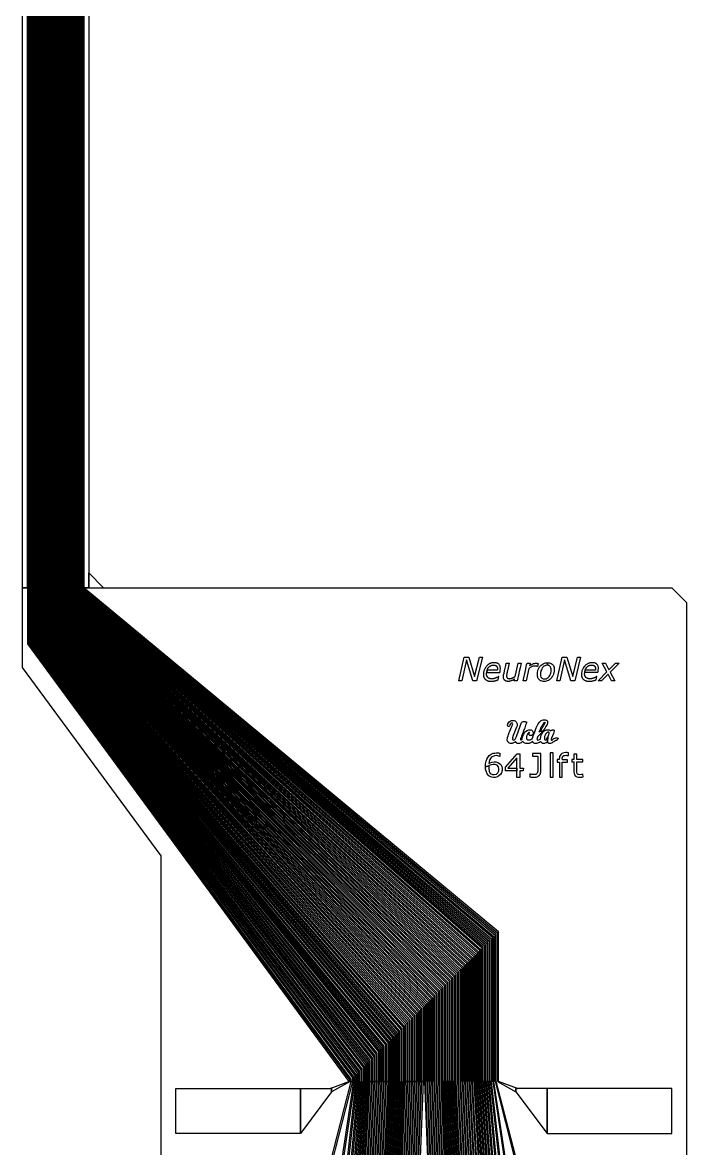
# Model space of a CAD drawing. Header units: inches. Extents: x 115980 to 170179, y 57000 to 74333.
# Drawn here: x 126826 to 127728, y 60169 to 61698 of the extents above; entities that cross this region are included whole.
import ezdxf

# ---------------------------------------------------------------- set-up
doc = ezdxf.new("R2010")
doc.units = ezdxf.units.IN
doc.header["$MEASUREMENT"] = 0
for name, color, linetype in [('metal', 221, 'Continuous'), ('nitride window', 40, 'Continuous'), ('profile', 140, 'Continuous')]:
    doc.layers.add(name, color=color, linetype=linetype)

msp = doc.modelspace()

# ---------------------------------------------------------------- linework, layer by layer
at = {"layer": 'metal'}
for points in [[(126833.1, 64570.5), (126833.7, 64570.5), (126833.7, 60930.7), (126833.1, 60930.7)], [(126834.3, 64570.5), (126834.9, 64570.5), (126834.9, 60930.7), (126834.3, 60930.7)], [(126835.5, 64570.5), (126836.1, 64570.5), (126836.1, 60930.7), (126835.5, 60930.7)], [(126836.7, 64570.5), (126837.3, 64570.5), (126837.3, 60930.7), (126836.7, 60930.7)], [(126837.9, 64570.5), (126838.5, 64570.5), (126838.5, 60930.7), (126837.9, 60930.7)], [(126839.1, 64570.5), (126839.7, 64570.5), (126839.7, 60930.7), (126839.1, 60930.7)], [(126840.3, 64570.5), (126840.9, 64570.5), (126840.9, 60930.7), (126840.3, 60930.7)], [(126841.5, 64570.5), (126842.1, 64570.5), (126842.1, 60930.7), (126841.5, 60930.7)], [(126842.7, 64570.5), (126843.3, 64570.5), (126843.3, 60930.7), (126842.7, 60930.7)], [(126843.9, 64570.5), (126844.5, 64570.5), (126844.5, 60930.7), (126843.9, 60930.7)], [(126845.1, 64570.5), (126845.7, 64570.5), (126845.7, 60930.7), (126845.1, 60930.7)], [(126846.3, 64570.5), (126846.9, 64570.5), (126846.9, 60930.7), (126846.3, 60930.7)], [(126847.5, 64570.5), (126848.1, 64570.5), (126848.1, 60930.7), (126847.5, 60930.7)], [(126848.7, 64570.5), (126849.3, 64570.5), (126849.3, 60930.7), (126848.7, 60930.7)], [(126849.9, 64570.5), (126850.5, 64570.5), (126850.5, 60930.7), (126849.9, 60930.7)], [(126851.1, 64570.5), (126851.7, 64570.5), (126851.7, 60930.7), (126851.1, 60930.7)], [(126852.3, 64570.5), (126852.9, 64570.5), (126852.9, 60930.7), (126852.3, 60930.7)], [(126853.5, 64570.5), (126854.1, 64570.5), (126854.1, 60930.7), (126853.5, 60930.7)], [(126854.7, 64570.5), (126855.3, 64570.5), (126855.3, 60930.7), (126854.7, 60930.7)], [(126855.9, 64570.5), (126856.5, 64570.5), (126856.5, 60930.7), (126855.9, 60930.7)], [(126857.1, 64570.5), (126857.7, 64570.5), (126857.7, 60930.7), (126857.1, 60930.7)], [(126858.3, 64570.5), (126858.9, 64570.5), (126858.9, 60930.7), (126858.3, 60930.7)], [(126859.5, 64570.5), (126860.1, 64570.5), (126860.1, 60930.7), (126859.5, 60930.7)], [(126860.7, 64570.5), (126861.3, 64570.5), (126861.3, 60930.7), (126860.7, 60930.7)], [(126861.9, 64570.5), (126862.5, 64570.5), (126862.5, 60930.7), (126861.9, 60930.7)], [(126863.1, 64570.5), (126863.7, 64570.5), (126863.7, 60930.7), (126863.1, 60930.7)], [(126864.3, 64570.5), (126864.9, 64570.5), (126864.9, 60930.7), (126864.3, 60930.7)], [(126865.5, 64570.5), (126866.1, 64570.5), (126866.1, 60930.7), (126865.5, 60930.7)], [(126866.7, 64570.5), (126867.3, 64570.5), (126867.3, 60930.7), (126866.7, 60930.7)], [(126867.9, 64570.5), (126868.5, 64570.5), (126868.5, 60930.7), (126867.9, 60930.7)], [(126869.1, 64570.5), (126869.7, 64570.5), (126869.7, 60930.7), (126869.1, 60930.7)], [(126870.3, 64570.5), (126870.9, 64570.5), (126870.9, 60930.7), (126870.3, 60930.7)], [(126871.5, 64570.5), (126872.1, 64570.5), (126872.1, 60930.7), (126871.5, 60930.7)], [(126872.7, 64570.5), (126873.3, 64570.5), (126873.3, 60930.7), (126872.7, 60930.7)], [(126873.9, 64570.5), (126874.5, 64570.5), (126874.5, 60930.7), (126873.9, 60930.7)], [(126875.1, 64570.5), (126875.7, 64570.5), (126875.7, 60930.7), (126875.1, 60930.7)], [(126876.3, 64570.5), (126876.9, 64570.5), (126876.9, 60930.7), (126876.3, 60930.7)], [(126877.5, 64570.5), (126878.1, 64570.5), (126878.1, 60930.7), (126877.5, 60930.7)], [(126878.7, 64570.5), (126879.3, 64570.5), (126879.3, 60930.7), (126878.7, 60930.7)], [(126879.9, 64570.5), (126880.5, 64570.5), (126880.5, 60930.7), (126879.9, 60930.7)], [(126881.1, 64570.5), (126881.7, 64570.5), (126881.7, 60930.7), (126881.1, 60930.7)], [(126882.3, 64570.5), (126882.9, 64570.5), (126882.9, 60930.7), (126882.3, 60930.7)], [(126883.5, 64570.5), (126884.1, 64570.5), (126884.1, 60930.7), (126883.5, 60930.7)], [(126884.7, 64570.5), (126885.3, 64570.5), (126885.3, 60930.7), (126884.7, 60930.7)], [(126885.9, 64570.5), (126886.5, 64570.5), (126886.5, 60930.7), (126885.9, 60930.7)], [(126887.1, 64570.5), (126887.7, 64570.5), (126887.7, 60930.7), (126887.1, 60930.7)], [(126888.3, 64570.5), (126888.9, 64570.5), (126888.9, 60930.7), (126888.3, 60930.7)], [(126889.5, 64570.5), (126890.1, 64570.5), (126890.1, 60930.7), (126889.5, 60930.7)], [(126890.7, 64570.5), (126891.3, 64570.5), (126891.3, 60930.7), (126890.7, 60930.7)], [(126891.9, 64570.5), (126892.5, 64570.5), (126892.5, 60930.7), (126891.9, 60930.7)], [(126893.1, 64570.5), (126893.7, 64570.5), (126893.7, 60930.7), (126893.1, 60930.7)], [(126894.3, 64570.5), (126894.9, 64570.5), (126894.9, 60930.7), (126894.3, 60930.7)], [(126895.5, 64570.5), (126896.1, 64570.5), (126896.1, 60930.7), (126895.5, 60930.7)], [(126896.7, 64570.5), (126897.3, 64570.5), (126897.3, 60930.7), (126896.7, 60930.7)], [(126897.9, 64570.5), (126898.5, 64570.5), (126898.5, 60930.7), (126897.9, 60930.7)], [(126899.1, 64570.5), (126899.7, 64570.5), (126899.7, 60930.7), (126899.1, 60930.7)], [(126900.3, 64570.5), (126900.9, 64570.5), (126900.9, 60930.7), (126900.3, 60930.7)], [(126901.5, 64570.5), (126902.1, 64570.5), (126902.1, 60930.7), (126901.5, 60930.7)], [(126902.7, 64570.5), (126903.3, 64570.5), (126903.3, 60930.7), (126902.7, 60930.7)], [(126903.9, 64570.5), (126904.5, 64570.5), (126904.5, 60930.7), (126903.9, 60930.7)], [(126905.1, 64570.5), (126905.7, 64570.5), (126905.7, 60930.7), (126905.1, 60930.7)], [(126906.3, 64570.5), (126906.9, 64570.5), (126906.9, 60930.7), (126906.3, 60930.7)], [(126907.5, 64570.5), (126908.1, 64570.5), (126908.1, 60930.7), (126907.5, 60930.7)], [(126908.7, 64570.5), (126909.3, 64570.5), (126909.3, 60930.7), (126908.7, 60930.7)], [(127269.6, 60260.4), (127271.2, 60260.4), (127271.2, 60262), (126833.7, 60855.1), (126833.7, 60930.7), (126833.1, 60930.7), (126833.1, 60854.5), (127269.6, 60260.4)], [(127274.4, 60260.4), (127272.8, 60260.4), (127272.8, 60263.6), (126834.3, 60855.7), (126834.3, 60930.7), (126834.9, 60930.7), (126834.9, 60856.3), (127274.4, 60265.2), (127274.4, 60260.4)], [(126835.5, 60930.7), (126836.1, 60930.7), (126836.1, 60857.5), (127277.6, 60268.4), (127277.6, 60260.4), (127276, 60260.4), (127276, 60266.8), (126835.5, 60856.9), (126835.5, 60930.7)], [(127280.8, 60260.4), (127279.2, 60260.4), (127279.2, 60270), (126836.7, 60858.1), (126836.7, 60930.7), (126837.3, 60930.7), (126837.3, 60858.7), (127280.8, 60271.6), (127280.8, 60260.4)], [(127282.4, 60260.4), (127284, 60260.4), (127284, 60274.8), (126838.5, 60859.9), (126838.5, 60930.7), (126837.9, 60930.7), (126837.9, 60859.3), (127282.4, 60273.2)], [(127285.6, 60260.4), (127287.2, 60260.4), (127287.2, 60278), (126839.7, 60861.1), (126839.7, 60930.7), (126839.1, 60930.7), (126839.1, 60860.5), (127285.6, 60276.4)], [(127288.8, 60260.4), (127290.4, 60260.4), (127290.4, 60281.2), (126840.9, 60862.3), (126840.9, 60930.7), (126840.3, 60930.7), (126840.3, 60861.7), (127288.8, 60279.6)], [(126841.5, 60930.7), (126842.1, 60930.7), (126842.1, 60863.5), (127293.6, 60284.4), (127293.6, 60260.4), (127292, 60260.4), (127292, 60282.8), (126841.5, 60862.9), (126841.5, 60930.7)], [(126842.7, 60930.7), (126843.3, 60930.7), (126843.3, 60864.7), (127296.8, 60287.6), (127296.8, 60260.4), (127295.2, 60260.4), (127295.2, 60286), (126842.7, 60864.1), (126842.7, 60930.7)], [(126843.9, 60930.7), (126844.5, 60930.7), (126844.5, 60865.9), (127300, 60290.8), (127300, 60260.4), (127298.4, 60260.4), (127298.4, 60289.2), (126843.9, 60865.3), (126843.9, 60930.7)], [(126845.1, 60930.7), (126845.7, 60930.7), (126845.7, 60867.1), (127303.2, 60294), (127303.2, 60260.4), (127301.6, 60260.4), (127301.6, 60292.4), (126845.1, 60866.5), (126845.1, 60930.7)], [(126846.3, 60930.7), (126846.9, 60930.7), (126846.9, 60868.3), (127306.4, 60297.2), (127306.4, 60260.4), (127304.8, 60260.4), (127304.8, 60295.6), (126846.3, 60867.7), (126846.3, 60930.7)], [(127309.6, 60260.4), (127308, 60260.4), (127308, 60298.8), (126847.5, 60868.9), (126847.5, 60930.7), (126848.1, 60930.7), (126848.1, 60869.5), (127309.6, 60300.4), (127309.6, 60260.4)], [(127311.2, 60260.4), (127312.8, 60260.4), (127312.8, 60303.6), (126849.3, 60870.7), (126849.3, 60930.7), (126848.7, 60930.7), (126848.7, 60870.1), (127311.2, 60302)], [(127314.4, 60260.4), (127316, 60260.4), (127316, 60306.8), (126850.5, 60871.9), (126850.5, 60930.7), (126849.9, 60930.7), (126849.9, 60871.3), (127314.4, 60305.2)], [(126851.1, 60930.7), (126851.7, 60930.7), (126851.7, 60873.1), (127319.2, 60310), (127319.2, 60260.4), (127317.6, 60260.4), (127317.6, 60308.4), (126851.1, 60872.5), (126851.1, 60930.7)], [(126852.3, 60930.7), (126852.9, 60930.7), (126852.9, 60874.3), (127322.4, 60313.2), (127322.4, 60260.4), (127320.8, 60260.4), (127320.8, 60311.6), (126852.3, 60873.7), (126852.3, 60930.7)], [(126853.5, 60930.7), (126854.1, 60930.7), (126854.1, 60875.5), (127325.6, 60316.4), (127325.6, 60260.4), (127324, 60260.4), (127324, 60314.8), (126853.5, 60874.9), (126853.5, 60930.7)], [(126854.7, 60930.7), (126855.3, 60930.7), (126855.3, 60876.7), (127328.8, 60319.6), (127328.8, 60260.4), (127327.2, 60260.4), (127327.2, 60318), (126854.7, 60876.1), (126854.7, 60930.7)], [(126855.9, 60930.7), (126856.5, 60930.7), (126856.5, 60877.9), (127332, 60322.8), (127332, 60260.4), (127330.4, 60260.4), (127330.4, 60321.2), (126855.9, 60877.3), (126855.9, 60930.7)], [(127335.2, 60260.4), (127333.6, 60260.4), (127333.6, 60324.4), (126857.1, 60878.5), (126857.1, 60930.7), (126857.7, 60930.7), (126857.7, 60879.1), (127335.2, 60326), (127335.2, 60260.4)], [(127336.8, 60260.4), (127338.4, 60260.4), (127338.4, 60329.2), (126858.9, 60880.3), (126858.9, 60930.7), (126858.3, 60930.7), (126858.3, 60879.7), (127336.8, 60327.6)], [(127340, 60260.4), (127341.6, 60260.4), (127341.6, 60332.4), (126860.1, 60881.5), (126860.1, 60930.7), (126859.5, 60930.7), (126859.5, 60880.9), (127340, 60330.8)], [(127343.2, 60260.4), (127344.8, 60260.4), (127344.8, 60335.6), (126861.3, 60882.7), (126861.3, 60930.7), (126860.7, 60930.7), (126860.7, 60882.1), (127343.2, 60334)], [(126861.9, 60930.7), (126862.5, 60930.7), (126862.5, 60883.9), (127348, 60338.8), (127348, 60260.4), (127346.4, 60260.4), (127346.4, 60337.2), (126861.9, 60883.3), (126861.9, 60930.7)], [(126863.1, 60930.7), (126863.7, 60930.7), (126863.7, 60885.1), (127351.2, 60342), (127351.2, 60260.4), (127349.6, 60260.4), (127349.6, 60340.4), (126863.1, 60884.5), (126863.1, 60930.7)], [(126864.3, 60930.7), (126864.9, 60930.7), (126864.9, 60886.3), (127354.4, 60345.2), (127354.4, 60260.4), (127352.8, 60260.4), (127352.8, 60343.6), (126864.3, 60885.7), (126864.3, 60930.7)], [(126865.5, 60930.7), (126866.1, 60930.7), (126866.1, 60887.5), (127357.6, 60348.4), (127357.6, 60260.4), (127356, 60260.4), (127356, 60346.8), (126865.5, 60886.9), (126865.5, 60930.7)], [(126866.7, 60930.7), (126867.3, 60930.7), (126867.3, 60888.7), (127360.8, 60351.6), (127360.8, 60260.4), (127359.2, 60260.4), (127359.2, 60350), (126866.7, 60888.1), (126866.7, 60930.7)], [(127362.4, 60260.4), (127364, 60260.4), (127364, 60354.8), (126868.5, 60889.9), (126868.5, 60930.7), (126867.9, 60930.7), (126867.9, 60889.3), (127362.4, 60353.2)], [(127365.6, 60260.4), (127367.2, 60260.4), (127367.2, 60358), (126869.7, 60891.1), (126869.7, 60930.7), (126869.1, 60930.7), (126869.1, 60890.5), (127365.6, 60356.4)], [(126870.3, 60930.7), (126870.9, 60930.7), (126870.9, 60892.3), (127370.4, 60361.2), (127370.4, 60260.4), (127368.8, 60260.4), (127368.8, 60359.6), (126870.3, 60891.7), (126870.3, 60930.7)], [(126871.5, 60930.7), (126872.1, 60930.7), (126872.1, 60893.5), (127373.6, 60364.4), (127373.6, 60260.4), (127372, 60260.4), (127372, 60362.8), (126871.5, 60892.9), (126871.5, 60930.7)], [(126872.7, 60930.7), (126873.3, 60930.7), (126873.3, 60894.7), (127376.8, 60367.6), (127376.8, 60260.4), (127375.2, 60260.4), (127375.2, 60366), (126872.7, 60894.1), (126872.7, 60930.7)], [(126873.9, 60930.7), (126874.5, 60930.7), (126874.5, 60895.9), (127380, 60370.8), (127380, 60260.4), (127378.4, 60260.4), (127378.4, 60369.2), (126873.9, 60895.3), (126873.9, 60930.7)], [(126875.1, 60930.7), (126875.7, 60930.7), (126875.7, 60897.1), (127383.2, 60374), (127383.2, 60260.4), (127381.6, 60260.4), (127381.6, 60372.4), (126875.1, 60896.5), (126875.1, 60930.7)], [(127384.8, 60260.4), (127386.4, 60260.4), (127386.4, 60310.4), (127386.4, 60377.2), (126876.9, 60898.3), (126876.9, 60930.7), (126876.3, 60930.7), (126876.3, 60897.7), (127384.8, 60375.6), (127384.8, 60260.4)], [(127388, 60260.4), (127389.6, 60260.4), (127389.6, 60380.4), (126878.1, 60899.5), (126878.1, 60930.7), (126877.5, 60930.7), (126877.5, 60898.9), (127388, 60378.8)], [(127391.2, 60260.4), (127392.8, 60260.4), (127392.8, 60383.6), (126879.3, 60900.7), (126879.3, 60930.7), (126878.7, 60930.7), (126878.7, 60900.1), (127391.2, 60382)], [(127394.4, 60260.4), (127396, 60260.4), (127396, 60386.8), (126880.5, 60901.9), (126880.5, 60930.7), (126879.9, 60930.7), (126879.9, 60901.3), (127394.4, 60385.2)], [(126881.1, 60930.7), (126881.7, 60930.7), (126881.7, 60903.1), (127399.2, 60390), (127399.2, 60260.4), (127397.6, 60260.4), (127397.6, 60388.4), (126881.1, 60902.5), (126881.1, 60930.7)], [(126882.3, 60930.7), (126882.9, 60930.7), (126882.9, 60904.3), (127402.4, 60393.2), (127402.4, 60260.4), (127400.8, 60260.4), (127400.8, 60391.6), (126882.3, 60903.7), (126882.3, 60930.7)], [(126883.5, 60930.7), (126884.1, 60930.7), (126884.1, 60905.5), (127405.6, 60396.4), (127405.6, 60260.4), (127404, 60260.4), (127404, 60394.8), (126883.5, 60904.9), (126883.5, 60930.7)], [(126884.7, 60930.7), (126885.3, 60930.7), (126885.3, 60906.7), (127408.8, 60399.6), (127408.8, 60260.4), (127407.2, 60260.4), (127407.2, 60398), (126884.7, 60906.1), (126884.7, 60930.7)], [(126885.9, 60930.7), (126886.5, 60930.7), (126886.5, 60907.9), (127412, 60402.8), (127412, 60260.4), (127410.4, 60260.4), (127410.4, 60401.2), (126885.9, 60907.3), (126885.9, 60930.7)], [(127413.6, 60260.4), (127415.2, 60260.4), (127415.2, 60310.4), (127415.2, 60406), (126887.7, 60909.1), (126887.7, 60930.7), (126887.1, 60930.7), (126887.1, 60908.5), (127413.6, 60404.4), (127413.6, 60260.4)], [(127416.8, 60260.4), (127418.4, 60260.4), (127418.4, 60409.2), (126888.9, 60910.3), (126888.9, 60930.7), (126888.3, 60930.7), (126888.3, 60909.7), (127416.8, 60407.6)], [(127420, 60260.4), (127421.6, 60260.4), (127421.6, 60412.4), (126890.1, 60911.5), (126890.1, 60930.7), (126889.5, 60930.7), (126889.5, 60910.9), (127420, 60410.8)], [(126890.7, 60930.7), (126891.3, 60930.7), (126891.3, 60912.7), (127424.8, 60415.6), (127424.8, 60260.4), (127423.2, 60260.4), (127423.2, 60414), (126890.7, 60912.1), (126890.7, 60930.7)], [(126891.9, 60930.7), (126892.5, 60930.7), (126892.5, 60913.9), (127428, 60418.8), (127428, 60260.4), (127426.4, 60260.4), (127426.4, 60417.2), (126891.9, 60913.3), (126891.9, 60930.7)], [(126893.1, 60930.7), (126893.7, 60930.7), (126893.7, 60915.1), (127431.2, 60422), (127431.2, 60260.4), (127429.6, 60260.4), (127429.6, 60420.4), (126893.1, 60914.5), (126893.1, 60930.7)], [(126894.3, 60930.7), (126894.9, 60930.7), (126894.9, 60916.3), (127434.4, 60425.2), (127434.4, 60260.4), (127432.8, 60260.4), (127432.8, 60423.6), (126894.3, 60915.7), (126894.3, 60930.7)], [(126895.5, 60930.7), (126896.1, 60930.7), (126896.1, 60917.5), (127437.6, 60428.4), (127437.6, 60260.4), (127436, 60260.4), (127436, 60426.8), (126895.5, 60916.9), (126895.5, 60930.7)], [(127439.2, 60260.4), (127440.8, 60260.4), (127440.8, 60310.4), (127440.8, 60431.6), (126897.3, 60918.7), (126897.3, 60930.7), (126896.7, 60930.7), (126896.7, 60918.1), (127439.2, 60430), (127439.2, 60260.4)], [(127442.4, 60260.4), (127444, 60260.4), (127444, 60434.8), (126898.5, 60919.9), (126898.5, 60930.7), (126897.9, 60930.7), (126897.9, 60919.3), (127442.4, 60433.2)], [(127445.6, 60260.4), (127447.2, 60260.4), (127447.2, 60438), (126899.7, 60921.1), (126899.7, 60930.7), (126899.1, 60930.7), (126899.1, 60920.5), (127445.6, 60436.4)], [(127448.8, 60260.4), (127450.4, 60260.4), (127450.4, 60441.2), (126900.9, 60922.3), (126900.9, 60930.7), (126900.3, 60930.7), (126900.3, 60921.7), (127448.8, 60439.6)], [(126901.5, 60930.7), (126902.1, 60930.7), (126902.1, 60923.5), (127453.6, 60444.4), (127453.6, 60260.4), (127452, 60260.4), (127452, 60442.8), (126901.5, 60922.9), (126901.5, 60930.7)], [(126902.7, 60930.7), (126903.3, 60930.7), (126903.3, 60924.7), (127456.8, 60447.6), (127456.8, 60260.4), (127455.2, 60260.4), (127455.2, 60446), (126902.7, 60924.1), (126902.7, 60930.7)], [(126903.9, 60930.7), (126904.5, 60930.7), (126904.5, 60925.9), (127460, 60450.8), (127460, 60260.4), (127458.4, 60260.4), (127458.4, 60449.2), (126903.9, 60925.3), (126903.9, 60930.7)], [(126905.1, 60930.7), (126905.7, 60930.7), (126905.7, 60927.1), (127463.2, 60454), (127463.2, 60260.4), (127461.6, 60260.4), (127461.6, 60452.4), (126905.1, 60926.5), (126905.1, 60930.7)], [(126906.3, 60930.7), (126906.9, 60930.7), (126906.9, 60928.3), (127466.4, 60457.2), (127466.4, 60260.4), (127464.8, 60260.4), (127464.8, 60455.6), (126906.3, 60927.7), (126906.3, 60930.7)], [(127468, 60260.4), (127469.6, 60260.4), (127469.6, 60310.4), (127469.6, 60460.4), (126908.1, 60929.5), (126908.1, 60930.7), (126907.5, 60930.7), (126907.5, 60928.9), (127468, 60458.8), (127468, 60260.4)], [(127471.2, 60260.4), (127472.8, 60260.4), (127472.8, 60463.6), (126909.3, 60930.7), (126908.7, 60930.7), (126908.7, 60930.1), (127471.2, 60462), (127471.2, 60260.4)], [(127418.7, 60804.2), (127426.1, 60836.2), (127432.5, 60836.2), (127440.3, 60810.1), (127446.7, 60836.2), (127450.8, 60836.2), (127443, 60804.2), (127437.9, 60804.2), (127429.2, 60832.8), (127422.7, 60804.2)], [(127456.7, 60815.8), (127474.5, 60815.8), (127474.8, 60817.1), (127475.1, 60818.7), (127475.3, 60820.4), (127475.3, 60821.4), (127475.2, 60822.6), (127474.9, 60824), (127474.4, 60825.2), (127474, 60825.7), (127473.7, 60826.2), (127473.2, 60826.7), (127472.7, 60827.2), (127472.1, 60827.6), (127471.8, 60827.8), (127471.2, 60828.1), (127470.3, 60828.4), (127469.5, 60828.6), (127468.6, 60828.8), (127467.7, 60828.8), (127466.7, 60828.9), (127465.8, 60828.8), (127465.1, 60828.8), (127464.3, 60828.7), (127463.4, 60828.5), (127462.5, 60828.2), (127461.7, 60827.9), (127460.8, 60827.6), (127459.8, 60827), (127459.1, 60826.5), (127458.3, 60825.9), (127457.4, 60825.2), (127456.6, 60824.4), (127455.9, 60823.5), (127455.1, 60822.6), (127454.6, 60821.7), (127454.1, 60820.8), (127453.6, 60819.8), (127453.2, 60818.8), (127452.9, 60817.8), (127452.6, 60816.8), (127452.5, 60815.9), (127452.4, 60815.2), (127452.3, 60814.4), (127452.2, 60813.6), (127452.2, 60813.1), (127452.2, 60812.5), (127452.3, 60811.9), (127452.3, 60811.2), (127452.4, 60810.7), (127452.5, 60810.2), (127452.6, 60809.7), (127452.9, 60809), (127453.2, 60808.3), (127453.5, 60807.8), (127453.7, 60807.4), (127453.9, 60807.2), (127454.4, 60806.6), (127454.7, 60806.3), (127455.1, 60805.9), (127455.8, 60805.5), (127456.5, 60805), (127457.2, 60804.7), (127457.6, 60804.5), (127458.3, 60804.3), (127458.5, 60804.2), (127459.2, 60804), (127459.7, 60803.9), (127460.4, 60803.8), (127461, 60803.7), (127461.7, 60803.7), (127462.2, 60803.7), (127462.7, 60803.7), (127463.2, 60803.6), (127463.6, 60803.7), (127464.3, 60803.7), (127464.8, 60803.7), (127465.4, 60803.8), (127465.9, 60803.9), (127466.4, 60804), (127467, 60804.1), (127467.5, 60804.2), (127467.9, 60804.3), (127468.3, 60804.4), (127468.8, 60804.5), (127469.2, 60804.7), (127469.6, 60804.8), (127470, 60804.9), (127470.6, 60805.2), (127471.2, 60805.3), (127472.1, 60805.7), (127473, 60810), (127472.7, 60810), (127472.3, 60809.7), (127471.7, 60809.4), (127471.1, 60809), (127470.7, 60808.8), (127470.2, 60808.6), (127469.7, 60808.4), (127469.3, 60808.3), (127468.9, 60808.1), (127468.4, 60807.9), (127468, 60807.8), (127467.6, 60807.7), (127467.2, 60807.5), (127466.7, 60807.4), (127466.2, 60807.3), (127465.8, 60807.2), (127465.3, 60807.1), (127464.8, 60807.1), (127464.4, 60807), (127463.8, 60807), (127463.3, 60807), (127462.9, 60807), (127462.4, 60807.1), (127461.9, 60807.1), (127461.4, 60807.2), (127461, 60807.3), (127460.6, 60807.5), (127460.1, 60807.6), (127459.7, 60807.8), (127459.4, 60808), (127459.1, 60808.2), (127458.7, 60808.4), (127458.4, 60808.7), (127458.1, 60809), (127458, 60809.1), (127457.7, 60809.4), (127457.5, 60809.7), (127457.3, 60810.1), (127457.2, 60810.3), (127457, 60810.6), (127456.9, 60810.8), (127456.8, 60811.1), (127456.7, 60811.4), (127456.6, 60812), (127456.5, 60812.8), (127456.5, 60813.5), (127456.5, 60814.2), (127456.6, 60815), (127456.7, 60815.6), (127456.7, 60815.8), (127456.7, 60815.8), (127457.3, 60818.8), (127457.4, 60819.1), (127457.5, 60819.4), (127457.6, 60819.7), (127457.8, 60820.2), (127457.9, 60820.5), (127458.1, 60820.8), (127458.2, 60821.1), (127458.4, 60821.4), (127458.5, 60821.6), (127458.7, 60821.8), (127458.9, 60822.2), (127459, 60822.3), (127459.3, 60822.6), (127459.4, 60822.8), (127459.8, 60823.2), (127460, 60823.3), (127460.3, 60823.6), (127460.5, 60823.8), (127460.8, 60824), (127461.1, 60824.2), (127461.3, 60824.3), (127461.5, 60824.5), (127461.7, 60824.6), (127461.9, 60824.7), (127462.1, 60824.8), (127462.4, 60824.9), (127462.6, 60825), (127462.8, 60825.1), (127463.1, 60825.2), (127463.3, 60825.3), (127463.6, 60825.4), (127463.8, 60825.4), (127464.1, 60825.5), (127464.3, 60825.5), (127464.5, 60825.6), (127464.8, 60825.6), (127465.1, 60825.6), (127465.2, 60825.7), (127465.6, 60825.7), (127465.9, 60825.7), (127466.1, 60825.7), (127466.3, 60825.7), (127466.6, 60825.7), (127466.8, 60825.7), (127467, 60825.6), (127467.2, 60825.6), (127467.3, 60825.6), (127467.5, 60825.6), (127467.8, 60825.5), (127468.1, 60825.4), (127468.3, 60825.4), (127468.4, 60825.3), (127468.6, 60825.3), (127468.7, 60825.2), (127468.8, 60825.2), (127469, 60825.1), (127469.1, 60825.1), (127469.2, 60825), (127469.3, 60825), (127469.4, 60824.9), (127469.5, 60824.8), (127469.6, 60824.7), (127469.7, 60824.7), (127469.8, 60824.6), (127469.9, 60824.5), (127470, 60824.4), (127470.1, 60824.3), (127470.2, 60824.2), (127470.4, 60823.9), (127470.6, 60823.7), (127470.7, 60823.5), (127470.8, 60823.2), (127470.9, 60823), (127471, 60822.9), (127471, 60822.6), (127471.1, 60822.4), (127471.2, 60822.1), (127471.2, 60821.9), (127471.3, 60821.4), (127471.3, 60821.2), (127471.3, 60820.8), (127471.3, 60820.4), (127471.3, 60820.1), (127471.2, 60819.8), (127471.2, 60819.6), (127471.2, 60819.3), (127471.1, 60819), (127471.1, 60818.8), (127457.4, 60818.8), (127457.3, 60818.8)], [(127483.3, 60828.2), (127487.4, 60828.2), (127485, 60817.9), (127484.2, 60814.5), (127484, 60813.6), (127483.9, 60812.9), (127483.8, 60812.2), (127483.7, 60811.2), (127483.7, 60810.3), (127483.9, 60809.5), (127484.1, 60808.9), (127484.4, 60808.4), (127484.7, 60808.1), (127484.9, 60807.9), (127485.1, 60807.8), (127485.3, 60807.7), (127485.5, 60807.6), (127485.8, 60807.5), (127486.1, 60807.4), (127486.3, 60807.4), (127486.6, 60807.3), (127486.9, 60807.3), (127487.1, 60807.3), (127487.4, 60807.3), (127487.7, 60807.2), (127488, 60807.2), (127488.2, 60807.3), (127488.5, 60807.3), (127488.8, 60807.3), (127489.1, 60807.4), (127489.5, 60807.4), (127489.8, 60807.5), (127490, 60807.6), (127490.3, 60807.7), (127490.6, 60807.8), (127491, 60807.9), (127491.3, 60808.1), (127491.8, 60808.3), (127492.2, 60808.5), (127492.5, 60808.7), (127492.8, 60808.8), (127493.1, 60808.9), (127493.3, 60809.1), (127493.6, 60809.2), (127493.9, 60809.4), (127494.1, 60809.5), (127494.3, 60809.6), (127494.5, 60809.8), (127494.8, 60809.9), (127495, 60810.1), (127495.2, 60810.2), (127495.3, 60810.3), (127495.3, 60810.3), (127496.7, 60816.1), (127498.5, 60824.1), (127499.5, 60828.2), (127503.6, 60828.2), (127502.1, 60822), (127500.9, 60816.9), (127500.3, 60814.2), (127498, 60804.2), (127493.9, 60804.2), (127494.5, 60806.8), (127493.9, 60806.5), (127493.1, 60805.9), (127492.1, 60805.4), (127491.3, 60804.9), (127490.5, 60804.6), (127489.8, 60804.2), (127488.9, 60803.9), (127488.3, 60803.8), (127487.7, 60803.7), (127487, 60803.6), (127486.3, 60803.5), (127485.6, 60803.5), (127484.9, 60803.6), (127484.3, 60803.7), (127483.6, 60803.8), (127483.2, 60803.9), (127482.7, 60804.1), (127482.1, 60804.4), (127481.8, 60804.6), (127481.5, 60804.8), (127481.1, 60805.1), (127480.8, 60805.4), (127480.4, 60805.9), (127480.1, 60806.4), (127479.8, 60807), (127479.6, 60807.6), (127479.4, 60808.3), (127479.4, 60808.9), (127479.4, 60809.6), (127479.4, 60810.2), (127479.4, 60811), (127479.6, 60812.1), (127479.7, 60812.7), (127479.9, 60813.4), (127480.2, 60814.9), (127480.9, 60817.7), (127482.6, 60825.2), (127483.3, 60828.2), (127483.3, 60828.2)], [(127511.5, 60828.2), (127515.6, 60828.2), (127514.8, 60824.6), (127515.9, 60825.4), (127517.2, 60826.2), (127518.6, 60827), (127520.1, 60827.6), (127521.5, 60828), (127522.7, 60828.1), (127523.8, 60828.2), (127524.9, 60828.2), (127525.8, 60828), (127526.4, 60827.9), (127525.5, 60823.9), (127525.2, 60823.9), (127524.6, 60824.1), (127523.6, 60824.2), (127522.5, 60824.3), (127521.6, 60824.4), (127520.4, 60824.2), (127519.2, 60824), (127517.6, 60823.3), (127516.6, 60822.8), (127515.5, 60822.2), (127514.6, 60821.6), (127514, 60821.2), (127510.1, 60804.2), (127506, 60804.2), (127509.2, 60818.1), (127510.9, 60825.8)], [(127539.4, 60828.9), (127540.9, 60828.8), (127542.2, 60828.6), (127543.2, 60828.3), (127544.3, 60827.8), (127545.5, 60827), (127546.3, 60826.2), (127547.2, 60825), (127547.8, 60823.6), (127548.1, 60822.6), (127548.4, 60821.5), (127548.4, 60820.4), (127548.4, 60819.2), (127548.4, 60817.6), (127548.2, 60816.6), (127548, 60815.5), (127547.8, 60814.5), (127547.6, 60814), (127547.3, 60812.9), (127546.9, 60812.1), (127546.6, 60811.3), (127546.1, 60810.4), (127545.8, 60810), (127545.1, 60808.9), (127544.2, 60807.8), (127543.1, 60806.7), (127541.8, 60805.6), (127540.4, 60804.8), (127538.9, 60804.2), (127537.6, 60803.9), (127536.3, 60803.6), (127534.6, 60803.5), (127533.5, 60803.6), (127531.9, 60803.8), (127530.8, 60804.1), (127529.9, 60804.5), (127529, 60805), (127528.2, 60805.7), (127527.4, 60806.5), (127526.8, 60807.4), (127526.3, 60808.4), (127526, 60809.3), (127525.7, 60810.5), (127525.5, 60811.8), (127525.5, 60813.2), (127525.5, 60814.2), (127525.7, 60815.9), (127526.1, 60817.8), (127526.7, 60819.5), (127527.5, 60821.3), (127528.6, 60823.1), (127529.7, 60824.5), (127530.7, 60825.6), (127532, 60826.6), (127533.4, 60827.4), (127535, 60828.1), (127536.5, 60828.6), (127537.7, 60828.8), (127538.6, 60828.8), (127539.3, 60828.9), (127539.2, 60825.5), (127538.3, 60825.5), (127537.2, 60825.3), (127536.5, 60825.1), (127535.5, 60824.8), (127534.6, 60824.2), (127533.6, 60823.4), (127532.8, 60822.5), (127532, 60821.4), (127531.5, 60820.6), (127530.9, 60819.4), (127530.4, 60818), (127530.1, 60816.8), (127529.9, 60815.5), (127529.7, 60814.2), (127529.7, 60812.3), (127529.9, 60810.9), (127530.4, 60809.4), (127531, 60808.6), (127531.7, 60807.9), (127532.6, 60807.4), (127533.5, 60807.1), (127534.7, 60806.9), (127536, 60806.9), (127537.5, 60807.2), (127538.7, 60807.8), (127540.1, 60808.7), (127541.6, 60810.3), (127542.4, 60811.7), (127543.1, 60813.1), (127543.7, 60814.9), (127544.1, 60817.1), (127544.1, 60818.8), (127544.1, 60820.4), (127543.9, 60821.8), (127543.4, 60823), (127542.8, 60823.9), (127542.3, 60824.4), (127541.6, 60824.9), (127540.5, 60825.3), (127539.6, 60825.4), (127539.3, 60825.5)], [(127551.9, 60804.2), (127559.2, 60836.2), (127565.7, 60836.2), (127573.5, 60810.1), (127579.9, 60836.2), (127583.9, 60836.2), (127576.2, 60804.2), (127571.1, 60804.2), (127562.4, 60832.9), (127555.9, 60804.2)], [(127589.9, 60815.9), (127607.7, 60815.9), (127608, 60817.2), (127608.2, 60818.7), (127608.5, 60820.4), (127608.5, 60821.5), (127608.4, 60822.6), (127608.1, 60824), (127607.6, 60825.2), (127607.2, 60825.8), (127606.9, 60826.2), (127606.4, 60826.7), (127605.9, 60827.2), (127605.3, 60827.6), (127605, 60827.8), (127604.4, 60828.1), (127603.5, 60828.5), (127602.7, 60828.6), (127601.8, 60828.8), (127600.9, 60828.9), (127599.9, 60828.9), (127599, 60828.9), (127598.3, 60828.8), (127597.5, 60828.7), (127596.6, 60828.5), (127595.7, 60828.2), (127594.9, 60827.9), (127594, 60827.6), (127593, 60827.1), (127592.3, 60826.6), (127591.5, 60826), (127590.6, 60825.2), (127589.8, 60824.4), (127589.1, 60823.6), (127588.3, 60822.6), (127587.8, 60821.7), (127587.3, 60820.8), (127586.8, 60819.8), (127586.4, 60818.8), (127586.1, 60817.8), (127585.8, 60816.9), (127585.7, 60815.9), (127585.6, 60815.2), (127585.5, 60814.4), (127585.4, 60813.6), (127585.4, 60813.2), (127585.4, 60812.6), (127585.5, 60811.9), (127585.5, 60811.3), (127585.6, 60810.8), (127585.7, 60810.2), (127585.8, 60809.7), (127586.1, 60809), (127586.4, 60808.4), (127586.7, 60807.8), (127586.9, 60807.4), (127587.1, 60807.2), (127587.6, 60806.7), (127587.9, 60806.3), (127588.3, 60806), (127589, 60805.5), (127589.7, 60805.1), (127590.4, 60804.7), (127590.8, 60804.6), (127591.5, 60804.3), (127591.7, 60804.3), (127592.4, 60804.1), (127592.9, 60804), (127593.6, 60803.9), (127594.2, 60803.8), (127594.9, 60803.7), (127595.4, 60803.7), (127595.9, 60803.7), (127596.4, 60803.7), (127596.8, 60803.7), (127597.5, 60803.7), (127598, 60803.8), (127598.6, 60803.8), (127599.1, 60803.9), (127599.6, 60804), (127600.2, 60804.1), (127600.7, 60804.2), (127601.1, 60804.3), (127601.5, 60804.4), (127602, 60804.6), (127602.4, 60804.7), (127602.8, 60804.8), (127603.2, 60804.9), (127603.8, 60805.2), (127604.4, 60805.4), (127605.3, 60805.7), (127606.2, 60810.1), (127605.9, 60810.1), (127605.5, 60809.8), (127604.9, 60809.4), (127604.3, 60809.1), (127603.9, 60808.9), (127603.4, 60808.7), (127602.9, 60808.5), (127602.5, 60808.3), (127602.1, 60808.1), (127601.6, 60808), (127601.2, 60807.8), (127600.8, 60807.7), (127600.4, 60807.6), (127599.9, 60807.4), (127599.4, 60807.3), (127599, 60807.2), (127598.5, 60807.2), (127598, 60807.1), (127597.6, 60807.1), (127597, 60807.1), (127596.5, 60807.1), (127596.1, 60807.1), (127595.6, 60807.1), (127595.1, 60807.2), (127594.6, 60807.3), (127594.2, 60807.4), (127593.8, 60807.5), (127593.3, 60807.7), (127592.9, 60807.8), (127592.6, 60808), (127592.3, 60808.2), (127591.9, 60808.5), (127591.6, 60808.7), (127591.3, 60809), (127591.2, 60809.1), (127590.9, 60809.4), (127590.7, 60809.7), (127590.5, 60810.2), (127590.4, 60810.3), (127590.2, 60810.6), (127590.1, 60810.9), (127590, 60811.1), (127589.9, 60811.4), (127589.8, 60812), (127589.7, 60812.8), (127589.7, 60813.5), (127589.7, 60814.3), (127589.8, 60815), (127589.9, 60815.7), (127589.9, 60815.8), (127589.9, 60815.9), (127590.5, 60818.9), (127590.6, 60819.1), (127590.7, 60819.4), (127590.8, 60819.8), (127591, 60820.2), (127591.1, 60820.5), (127591.3, 60820.9), (127591.4, 60821.1), (127591.6, 60821.4), (127591.7, 60821.6), (127591.8, 60821.8), (127592.1, 60822.2), (127592.2, 60822.3), (127592.5, 60822.6), (127592.6, 60822.8), (127593, 60823.2), (127593.2, 60823.4), (127593.5, 60823.6), (127593.7, 60823.8), (127594, 60824), (127594.3, 60824.2), (127594.5, 60824.4), (127594.7, 60824.5), (127594.9, 60824.6), (127595.1, 60824.7), (127595.3, 60824.9), (127595.6, 60825), (127595.8, 60825.1), (127596, 60825.2), (127596.3, 60825.2), (127596.5, 60825.3), (127596.8, 60825.4), (127597, 60825.5), (127597.3, 60825.5), (127597.5, 60825.6), (127597.7, 60825.6), (127598, 60825.6), (127598.3, 60825.7), (127598.4, 60825.7), (127598.8, 60825.7), (127599.1, 60825.7), (127599.3, 60825.7), (127599.5, 60825.7), (127599.8, 60825.7), (127600, 60825.7), (127600.2, 60825.7), (127600.4, 60825.7), (127600.5, 60825.6), (127600.7, 60825.6), (127601, 60825.5), (127601.3, 60825.5), (127601.5, 60825.4), (127601.6, 60825.4), (127601.8, 60825.3), (127601.9, 60825.3), (127602, 60825.2), (127602.2, 60825.2), (127602.3, 60825.1), (127602.4, 60825), (127602.5, 60825), (127602.6, 60824.9), (127602.7, 60824.9), (127602.8, 60824.8), (127602.9, 60824.7), (127603, 60824.6), (127603.1, 60824.6), (127603.2, 60824.4), (127603.3, 60824.3), (127603.4, 60824.2), (127603.6, 60824), (127603.8, 60823.7), (127603.9, 60823.5), (127604, 60823.3), (127604.1, 60823), (127604.2, 60822.9), (127604.2, 60822.6), (127604.3, 60822.4), (127604.4, 60822.2), (127604.4, 60821.9), (127604.5, 60821.5), (127604.5, 60821.2), (127604.5, 60820.9), (127604.5, 60820.4), (127604.5, 60820.2), (127604.4, 60819.9), (127604.4, 60819.6), (127604.4, 60819.3), (127604.3, 60819), (127604.3, 60818.8), (127590.6, 60818.9), (127590.5, 60818.9)], [(127613.5, 60828.2), (127617.9, 60828.2), (127622.7, 60819.1), (127631.5, 60828.2), (127636.4, 60828.2), (127624.3, 60816.1), (127630.9, 60804.2), (127626.4, 60804.2), (127621.6, 60813.4), (127612.8, 60804.2), (127607.9, 60804.2), (127620, 60816.3)], [(127486.4, 60742.4), (127485.6, 60742.7), (127485.1, 60743.8), (127485.3, 60745.8), (127487.2, 60748.8), (127488.7, 60749.7), (127490.5, 60750.4), (127492, 60750.6), (127493.1, 60750.6), (127494.1, 60750.4), (127495.3, 60749.9), (127496.3, 60749.2), (127496.9, 60748.4), (127497.7, 60747), (127498.1, 60745.7), (127498.2, 60744.5), (127498, 60743), (127497.2, 60741.2), (127496.4, 60738.9), (127492.7, 60729.9), (127491.8, 60727.1), (127491.7, 60725.8), (127491.9, 60724.6), (127492.7, 60724), (127493.7, 60723.9), (127494.4, 60724.3), (127495.3, 60725.2), (127495.8, 60726), (127496.3, 60727.1), (127497, 60728.6), (127497.5, 60730), (127504, 60747.6), (127504.6, 60748.3), (127505.3, 60748.8), (127506.1, 60748.9), (127507.8, 60749), (127509, 60748.9), (127509.6, 60748.8), (127510.8, 60748.4), (127510.9, 60747.9), (127510.6, 60746.9), (127509.5, 60744.1), (127508.3, 60740.6), (127507.9, 60739.2), (127507.3, 60737.6), (127506.2, 60734.7), (127504.1, 60729.3), (127503.3, 60727.4), (127502.6, 60725.9), (127502.4, 60724.9), (127502.8, 60724), (127503.5, 60724.2), (127504.7, 60725.2), (127505, 60726), (127505.4, 60727.8), (127505.8, 60729.2), (127506, 60730.1), (127506.7, 60731.5), (127507.5, 60733), (127508.6, 60734.5), (127509.6, 60735.5), (127511.5, 60736.8), (127512.7, 60737.4), (127514.1, 60737.8), (127515.2, 60737.9), (127516.2, 60737.9), (127517, 60737.7), (127518, 60737.3), (127518.9, 60736.6), (127519.5, 60735.6), (127519.8, 60734.4), (127519.9, 60733.6), (127519.8, 60732.4), (127519, 60731.2), (127518.3, 60730.5), (127517.5, 60730.1), (127516.3, 60730), (127515.3, 60730.1), (127514.7, 60730.3), (127514.3, 60730.6), (127514, 60731.3), (127513.7, 60732.2), (127514, 60733), (127514.4, 60733.4), (127514.9, 60733.8), (127515, 60734.2), (127514.5, 60734.3), (127513.9, 60734), (127513.3, 60733.5), (127512.7, 60732.8), (127512.2, 60732.1), (127511.6, 60731), (127511.2, 60730), (127510.8, 60729.2), (127510.6, 60728.2), (127510.6, 60727.3), (127510.7, 60726.6), (127510.8, 60726), (127510.9, 60725.5), (127511.1, 60725.1), (127511.5, 60724.6), (127512, 60724.3), (127512.7, 60724.1), (127513.4, 60724), (127514.1, 60724), (127515.9, 60724.4), (127516.7, 60724.8), (127518.1, 60725.5), (127518.8, 60725.9), (127519.1, 60726.3), (127520, 60729.5), (127521.9, 60735), (127524, 60740.7), (127525.8, 60744.2), (127526.8, 60745.7), (127528.7, 60748.6), (127529.6, 60749.5), (127530.8, 60750.5), (127532.2, 60751.1), (127533.4, 60751.5), (127534.4, 60751.5), (127535.4, 60751.5), (127536.3, 60751.4), (127537.3, 60751.1), (127538, 60750.7), (127538.7, 60750.2), (127539.1, 60749.4), (127539.3, 60747.7), (127539.1, 60746.4), (127538.6, 60745.1), (127538, 60743.6), (127537.1, 60742.1), (127535.6, 60739.5), (127534.3, 60737.7), (127533, 60735.9), (127529, 60735.8), (127530.6, 60737.7), (127532.6, 60740.9), (127534.3, 60743.9), (127535.5, 60746.2), (127535.9, 60747.1), (127535.9, 60747.5), (127535.8, 60748.1), (127535.6, 60748.2), (127535, 60747.9), (127534.5, 60747.4), (127534, 60746.6), (127533.2, 60745.5), (127532.7, 60744.8), (127532, 60743.8), (127531.4, 60742.7), (127530.8, 60741.7), (127530.4, 60740.8), (127529.9, 60739.7), (127529.2, 60738.3), (127528.8, 60737.3), (127528.4, 60736.1), (127528.1, 60735.3), (127528, 60734.8), (127529, 60735.8), (127533, 60735.9), (127532.5, 60735.3), (127531.9, 60734.5), (127530.8, 60733.3), (127529.9, 60732.4), (127528.6, 60731), (127527.7, 60730), (127526.8, 60729.1), (127525.7, 60728.2), (127525.5, 60727.5), (127525.3, 60726.8), (127525.1, 60726.2), (127525, 60725.3), (127525.1, 60724.5), (127525.3, 60724), (127526.1, 60723.9), (127527.3, 60724.2), (127528.4, 60724.7), (127529.1, 60725.2), (127529.6, 60725.6), (127529.8, 60725.8), (127529.8, 60726.3), (127529.8, 60727), (127530, 60727.8), (127530.3, 60729.1), (127530.8, 60730.5), (127531.2, 60731.4), (127531.8, 60732.8), (127532.6, 60733.9), (127533.5, 60735), (127534.4, 60735.8), (127535.4, 60736.5), (127536.9, 60737.2), (127538, 60737.7), (127539, 60737.9), (127540, 60737.9), (127540.7, 60737.9), (127541.4, 60737.8), (127542.3, 60737.4), (127542.9, 60737), (127543.4, 60736.4), (127543.6, 60736.1), (127543.9, 60736.3), (127544.3, 60736.8), (127544.9, 60737.2), (127545.4, 60737.5), (127546, 60737.7), (127546.5, 60737.9), (127547.1, 60737.9), (127547.6, 60737.8), (127548.1, 60737.4), (127548.3, 60737), (127548.4, 60736.1), (127548.3, 60735.3), (127548, 60734.5), (127547.4, 60732.9), (127544.8, 60726.3), (127544.4, 60725.3), (127544.3, 60724.4), (127544.5, 60723.9), (127544.9, 60723.7), (127545.5, 60723.8), (127546.5, 60724.7), (127547.9, 60725.8), (127549.1, 60726.3), (127550.4, 60726.7), (127551.4, 60726.8), (127552.3, 60726.7), (127553.6, 60726.5), (127554.4, 60726), (127551.5, 60723.1), (127551.2, 60723.3), (127551, 60723.4), (127550.6, 60723.4), (127550.4, 60723.3), (127550, 60723.1), (127549.6, 60722.9), (127549, 60722.5), (127547.8, 60721.6), (127546.7, 60720.8), (127545.7, 60720.2), (127544.7, 60719.7), (127543.5, 60719.4), (127542.7, 60719.3), (127541.2, 60719.2), (127540.5, 60719.5), (127539.9, 60719.9), (127539.6, 60720.6), (127539.5, 60721.3), (127539.4, 60722), (127539.6, 60727.9), (127540.4, 60729.9), (127541, 60731.4), (127541.5, 60732.5), (127541.6, 60733.4), (127541.5, 60734), (127541.2, 60734.4), (127540.7, 60734.5), (127539.7, 60734.5), (127539, 60734.1), (127538, 60733.2), (127536.7, 60731.7), (127536, 60730.3), (127535.4, 60728.7), (127535.1, 60727.3), (127535, 60726.1), (127535.1, 60725.3), (127535.4, 60724.5), (127535.9, 60724), (127536.3, 60723.8), (127537.2, 60724.1), (127537.8, 60724.8), (127538.4, 60725.7), (127538.9, 60726.7), (127539.4, 60727.6), (127539.5, 60727.8), (127539.2, 60721.6), (127538.4, 60720.9), (127537.3, 60720.2), (127536.3, 60719.6), (127535.1, 60719.3), (127534.1, 60719.2), (127532.6, 60719.3), (127531.9, 60719.7), (127531, 60720.4), (127530.6, 60721.1), (127530.4, 60721.9), (127529.8, 60721.5), (127528.3, 60720.6), (127526.9, 60720), (127525.6, 60719.5), (127524.2, 60719.2), (127523.2, 60719.1), (127522, 60719.3), (127520.9, 60719.6), (127520.3, 60720.2), (127519.9, 60720.7), (127519.5, 60721.3), (127519.2, 60722), (127518.2, 60721.2), (127517.1, 60720.6), (127516.1, 60720.1), (127515.1, 60719.7), (127514.2, 60719.4), (127512.9, 60719.2), (127511.9, 60719.1), (127510.9, 60719.1), (127509.7, 60719.3), (127508.7, 60719.7), (127507.6, 60720.2), (127506.7, 60721), (127505.8, 60721.9), (127505, 60721.3), (127504.2, 60720.8), (127503.3, 60720.3), (127502.3, 60719.7), (127501.3, 60719.4), (127500.3, 60719.3), (127499.2, 60719.3), (127498.2, 60719.4), (127497.5, 60719.8), (127496.7, 60720.5), (127496, 60721.9), (127495.2, 60721.3), (127494.3, 60720.7), (127493.3, 60720), (127492.3, 60719.6), (127491.3, 60719.3), (127490, 60719.1), (127488.8, 60719.2), (127487.7, 60719.6), (127486.9, 60720), (127486.2, 60720.8), (127485.6, 60721.5), (127485.1, 60722.3), (127484.7, 60723.5), (127484.6, 60724.7), (127484.8, 60726.3), (127485, 60727.5), (127485.7, 60729.4), (127486.4, 60731.6), (127487.3, 60734), (127488, 60735.8), (127489.1, 60738.2), (127490.5, 60741.3), (127491.2, 60743.3), (127491.9, 60745.1), (127492, 60746.1), (127491.7, 60746.6), (127491.2, 60746.8), (127490.6, 60746.9), (127490, 60747), (127489.2, 60746.5), (127488.8, 60745.7), (127488.3, 60744.6), (127488.1, 60743.6), (127487.7, 60742.7), (127487.2, 60742.4), (127486.8, 60742.3)], [(127474.5, 60706), (127474.6, 60701.7), (127472, 60702.6), (127469.8, 60702.8), (127467.5, 60702.5), (127464.3, 60701.2), (127462.6, 60700), (127461.1, 60697.5), (127460.1, 60694.8), (127459.7, 60692), (127461.4, 60692.9), (127463.7, 60693.8), (127466.6, 60694.3), (127468.9, 60694.3), (127471.7, 60693.6), (127474.1, 60692.2), (127476, 60690.5), (127477.3, 60688.1), (127477.6, 60685.7), (127477.7, 60682.7), (127476.8, 60679.3), (127475.3, 60677), (127473.7, 60675.6), (127471.2, 60674), (127468.4, 60673.2), (127466.1, 60673.2), (127463.4, 60673.4), (127459.5, 60675.4), (127457.3, 60677.9), (127455.8, 60681.5), (127455.1, 60684.5), (127455, 60687.6), (127459.4, 60688.9), (127459.6, 60684.6), (127460.2, 60681.6), (127461.6, 60678.6), (127464.5, 60677.1), (127467, 60677), (127470, 60677.6), (127472, 60679.2), (127473.2, 60682.2), (127473.1, 60685.3), (127472.5, 60687.6), (127471, 60689.7), (127468.3, 60690.6), (127464.9, 60690.6), (127461.4, 60689.8), (127460.2, 60689.4), (127459.4, 60689), (127455, 60687.7), (127454.9, 60688), (127454.9, 60688.2), (127455.1, 60691.6), (127455.8, 60695.3), (127456.7, 60698), (127458, 60700.4), (127459.9, 60702.8), (127462.7, 60704.6), (127465.4, 60705.9), (127467.7, 60706.3), (127469.5, 60706.5), (127471, 60706.5), (127472.7, 60706.4), (127473.8, 60706.2)], [(127497.9, 60705.1), (127501.8, 60705.2), (127501.7, 60685.6), (127506.5, 60685.6), (127506.4, 60682.1), (127501.7, 60682.1), (127501.6, 60673.1), (127497.6, 60673.2), (127497.5, 60682), (127497.6, 60699.8), (127485.5, 60685.7), (127497.4, 60685.6), (127497.4, 60682.1), (127482.3, 60682.1), (127482.3, 60687.1)], [(127519.1, 60705.7), (127519.1, 60702.2), (127526, 60702.2), (127526, 60681.7), (127525.8, 60680.3), (127525.4, 60679.2), (127524.8, 60678.3), (127524.1, 60677.7), (127523.2, 60677.3), (127522.3, 60677.1), (127521, 60676.9), (127519.7, 60676.9), (127518.5, 60677), (127517.3, 60677.3), (127516, 60677.6), (127515.4, 60677.9), (127515.1, 60677.9), (127515.1, 60673.9), (127516.8, 60673.6), (127518.9, 60673.4), (127520.7, 60673.3), (127522.3, 60673.3), (127523.8, 60673.6), (127525.1, 60673.9), (127526.1, 60674.5), (127527.2, 60675.1), (127528.2, 60676), (127528.9, 60677), (127529.6, 60678.2), (127529.9, 60679.2), (127530.1, 60680.6), (127530.2, 60681.5), (127530.2, 60694.7), (127530.2, 60705.8)], [(127547.1, 60706.4), (127542.7, 60706.4), (127542.7, 60673.4), (127547.1, 60673.4)], [(127568, 60702.8), (127568, 60706.5), (127565.8, 60706.8), (127564, 60706.8), (127562, 60706.7), (127560.3, 60706.3), (127558.7, 60705.6), (127557.3, 60704.4), (127556.3, 60702.9), (127555.7, 60701.5), (127555.4, 60700), (127555.3, 60697.8), (127555.3, 60697.3), (127552.6, 60697.3), (127552.6, 60693.8), (127555.4, 60693.9), (127555.4, 60673.3), (127559.3, 60673.3), (127559.4, 60693.8), (127566.4, 60693.8), (127566.5, 60697.1), (127559.5, 60697.2), (127559.3, 60699.1), (127559.7, 60700.8), (127560.3, 60701.8), (127561.3, 60702.7), (127562.6, 60703.1), (127564.7, 60703.2), (127565.5, 60703.1), (127567.4, 60702.8), (127568, 60702.7), (127568, 60702.7)], [(127579.1, 60704.6), (127575, 60704.6), (127575, 60697.7), (127572.3, 60697.7), (127572.3, 60694.3), (127575.1, 60694.3), (127575.2, 60681.2), (127575.3, 60678.6), (127576, 60676.6), (127577.1, 60675), (127579, 60673.9), (127581.2, 60673.3), (127583.2, 60673.3), (127585.7, 60673.6), (127587.5, 60674), (127587.3, 60677.6), (127585.3, 60676.9), (127583.1, 60676.7), (127581.4, 60677), (127581.1, 60677.1), (127580.2, 60677.8), (127579.6, 60678.6), (127579.2, 60680.3), (127579.1, 60683.3), (127579.1, 60694.3), (127587.3, 60694.3), (127587.3, 60697.7), (127579.1, 60697.7)], [(127336.8, 60260.4), (127338.4, 60260.4), (127246.1, 58117), (127244, 58117)], [(127246.1, 58218.6), (127244, 58218.6), (127333.6, 60260.4), (127335.2, 60260.4)], [(127330.4, 60260.4), (127332, 60260.4), (127246.1, 58320.2), (127244, 58320.2)], [(127246.1, 58421.8), (127244, 58421.8), (127327.2, 60260.4), (127328.8, 60260.4)], [(127246.1, 58523.4), (127244, 58523.4), (127324, 60260.4), (127325.6, 60260.4)], [(127320.8, 60260.4), (127322.4, 60260.4), (127246.1, 58625), (127244, 58625)], [(127340, 60260.4), (127341.6, 60260.4), (127246.1, 58015.4), (127244, 58015.4)], [(127343.2, 60260.4), (127344.8, 60260.4), (127246.1, 57913.8), (127244, 57913.8)], [(127368.8, 60260.4), (127370.4, 60260.4), (127246.1, 57101), (127244, 57101)], [(127365.6, 60260.4), (127367.2, 60260.4), (127246.1, 57202.6), (127244, 57202.6)], [(127346.4, 60260.4), (127348, 60260.4), (127246.1, 57812.2), (127244, 57812.2)], [(127246.1, 57710.6), (127244, 57710.6), (127349.6, 60260.4), (127351.2, 60260.4)], [(127246.1, 57609), (127244, 57609), (127352.8, 60260.4), (127354.4, 60260.4)], [(127356, 60260.4), (127357.6, 60260.4), (127246.1, 57507.4), (127244, 57507.4)], [(127246.1, 57405.8), (127244, 57405.8), (127359.2, 60260.4), (127360.8, 60260.4)], [(127362.4, 60260.4), (127364, 60260.4), (127246.1, 57304.2), (127244, 57304.2)], [(127311.2, 60260.4), (127312.8, 60260.4), (127246.1, 58929.8), (127244, 58929.8)], [(127246.1, 59031.4), (127244, 59031.4), (127308, 60260.4), (127309.6, 60260.4)], [(127304.8, 60260.4), (127306.4, 60260.4), (127246.1, 59133), (127244, 59133)], [(127246.1, 59234.6), (127244, 59234.6), (127301.6, 60260.4), (127303.2, 60260.4)], [(127246.1, 59336.3), (127244, 59336.3), (127298.4, 60260.4), (127300, 60260.4)], [(127295.2, 60260.4), (127296.8, 60260.4), (127246.1, 59437.9), (127244, 59437.9)], [(127314.4, 60260.4), (127316, 60260.4), (127246.1, 58828.2), (127244, 58828.2)], [(127317.6, 60260.4), (127319.2, 60260.4), (127246.1, 58726.6), (127244, 58726.6)], [(127292, 60260.4), (127293.6, 60260.4), (127246.1, 59539.5), (127244, 59539.5)], [(127288.8, 60260.4), (127290.4, 60260.4), (127246.1, 59641.1), (127244, 59641.1)], [(127246.1, 60149.1), (127244, 60149.1), (127272.8, 60260.4), (127274.4, 60260.4)], [(127246.1, 60047.5), (127244, 60047.5), (127276, 60260.4), (127277.6, 60260.4)], [(127279.2, 60260.4), (127280.8, 60260.4), (127246.1, 59945.9), (127244, 59945.9)], [(127246.1, 59844.3), (127244, 59844.3), (127282.4, 60260.4), (127284, 60260.4)], [(127285.6, 60260.4), (127287.2, 60260.4), (127246.1, 59742.7), (127244, 59742.7)], [(127271.2, 60260.4), (127246.1, 60246.5), (127246.1, 60250.7), (127244.1, 60250.7), (127269.6, 60260.4)], [(127373.6, 60260.4), (127372, 60260.4), (127496.4, 57101), (127498.5, 57101)], [(127376.8, 60260.4), (127375.2, 60260.4), (127496.4, 57202.6), (127498.5, 57202.6)], [(127380, 60260.4), (127378.4, 60260.4), (127496.4, 57304.2), (127498.5, 57304.2)], [(127496.4, 57405.8), (127498.5, 57405.8), (127383.2, 60260.4), (127381.6, 60260.4)], [(127386.4, 60260.4), (127384.8, 60260.4), (127496.4, 57507.4), (127498.5, 57507.4)], [(127496.4, 57609), (127498.5, 57609), (127389.6, 60260.4), (127388, 60260.4)], [(127496.4, 57710.6), (127498.5, 57710.6), (127392.8, 60260.4), (127391.2, 60260.4)], [(127396, 60260.4), (127394.4, 60260.4), (127496.4, 57812.2), (127498.5, 57812.2)], [(127399.2, 60260.4), (127397.6, 60260.4), (127496.4, 57913.8), (127498.5, 57913.8)], [(127402.4, 60260.4), (127400.8, 60260.4), (127496.4, 58015.4), (127498.5, 58015.4)], [(127405.6, 60260.4), (127404, 60260.4), (127496.4, 58117), (127498.5, 58117)], [(127496.4, 58218.6), (127498.5, 58218.6), (127408.8, 60260.4), (127407.2, 60260.4)], [(127412, 60260.4), (127410.4, 60260.4), (127496.4, 58320.2), (127498.5, 58320.2)], [(127496.4, 58421.8), (127498.5, 58421.8), (127415.2, 60260.4), (127413.6, 60260.4)], [(127496.4, 58523.4), (127498.5, 58523.4), (127418.4, 60260.4), (127416.8, 60260.4)], [(127421.6, 60260.4), (127420, 60260.4), (127496.4, 58625), (127498.5, 58625)], [(127424.8, 60260.4), (127423.2, 60260.4), (127496.4, 58726.6), (127498.5, 58726.6)], [(127428, 60260.4), (127426.4, 60260.4), (127496.4, 58828.2), (127498.5, 58828.2)], [(127431.2, 60260.4), (127429.6, 60260.4), (127496.4, 58929.8), (127498.5, 58929.8)], [(127496.4, 59031.4), (127498.5, 59031.4), (127434.4, 60260.4), (127432.8, 60260.4)], [(127437.6, 60260.4), (127436, 60260.4), (127496.4, 59133), (127498.5, 59133)], [(127496.4, 59234.6), (127498.5, 59234.6), (127440.8, 60260.4), (127439.2, 60260.4)], [(127496.4, 59336.3), (127498.5, 59336.3), (127444, 60260.4), (127442.4, 60260.4)], [(127447.2, 60260.4), (127445.6, 60260.4), (127496.4, 59437.9), (127498.5, 59437.9)], [(127450.4, 60260.4), (127448.8, 60260.4), (127496.4, 59539.5), (127498.5, 59539.5)], [(127453.6, 60260.4), (127452, 60260.4), (127496.4, 59641.1), (127498.5, 59641.1)], [(127456.8, 60260.4), (127455.2, 60260.4), (127496.4, 59742.7), (127498.5, 59742.7)], [(127496.4, 59844.3), (127498.5, 59844.3), (127460, 60260.4), (127458.4, 60260.4)], [(127463.2, 60260.4), (127461.6, 60260.4), (127496.4, 59945.9), (127498.5, 59945.9)], [(127496.4, 60047.5), (127498.5, 60047.5), (127466.4, 60260.4), (127464.8, 60260.4)], [(127496.4, 60149.1), (127498.5, 60149.1), (127469.6, 60260.4), (127468, 60260.4)], [(127471.2, 60260.4), (127496.4, 60246.5), (127496.4, 60250.7), (127498.4, 60250.7), (127472.8, 60260.4)], [(127034.4, 60250.7), (127203.7, 60250.7), (127203.7, 60189.7), (127034.4, 60189.7)], [(127203.7, 60189.7), (127203.7, 60250.7), (127246.1, 60250.7), (127246.1, 60246.5), (127203.7, 60189.7)], [(127538.7, 60189.7), (127538.7, 60250.7), (127496.4, 60250.7), (127496.4, 60246.5), (127538.7, 60189.7)], [(127708, 60250.7), (127538.7, 60250.7), (127538.7, 60189.7), (127708, 60189.7)]]:
    msp.add_lwpolyline(points, close=True, dxfattribs=at)
at = {"layer": 'nitride window'}
for points in [[(127034.4, 60250.7), (127203.7, 60250.7), (127203.7, 60189.7), (127034.4, 60189.7)], [(127708, 60250.7), (127538.7, 60250.7), (127538.7, 60189.7), (127708, 60189.7)]]:
    msp.add_lwpolyline(points, close=True, dxfattribs=at)
at = {"layer": 'profile'}
for points in [[(126828.7, 64070.5), (126913.7, 64070.5), (126916.2, 63070.5), (126916.2, 60930.7), (126826.2, 60930.7), (126826.2, 63070.5)], [(126916.2, 60930.7), (126916.2, 60950.7), (126916.2, 60930.7), (126936.2, 60930.7), (126916.2, 60950.7)], [(126826.2, 60930.7), (127708, 60930.7), (127728, 60910.7), (127728, 57040), (127708, 57020), (127034.4, 57020), (127014.4, 57040), (127014.4, 60566.6), (126826.2, 60822.2)]]:
    msp.add_lwpolyline(points, close=True, dxfattribs=at)

doc.saveas('drawing.dxf')
